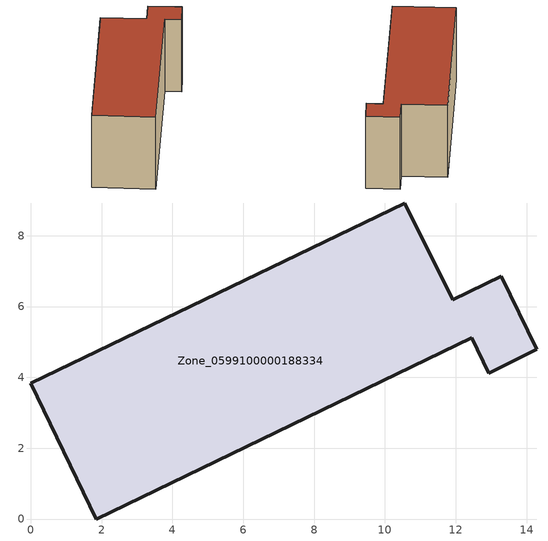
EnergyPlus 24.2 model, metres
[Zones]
Zone_0599100000188334
 floor ground (C_G): 1.85,0 0,3.83 10.56,8.92 11.92,6.18 13.29,6.85 14.29,4.79 12.93,4.11 12.46,5.11 z0
 wall outside (C_F): 12.93,4.11 14.29,4.79 13.29,6.85 11.92,6.18 10.56,8.92 0,3.83 1.85,0 12.46,5.11 12.93,4.11 z0:5.69
 roof outside (C_R): 1.85,0 12.46,5.11 12.93,4.11 14.29,4.79 13.29,6.85 11.92,6.18 10.56,8.92 0,3.83 z5.69
[BUILDING]
Pand.0599100000188334: North Axis=0; Terrain=City; Loads Convergence Tolerance Value=0.04; Temperature Convergence Tolerance Value=0.4; Solar Distribution=FullExterior; Maximum Number of Warmup Days=25; Minimum Number of Warmup Days=1
[Site:Location]
Rotterdam.The.Hague.AP_ZH_NLD Design_Conditions: Latitude=51.96; Longitude=4.45; Time Zone=1; Elevation=-4.5
[SITE:GROUNDTEMPERATURE:BUILDINGSURFACE]
18, 18, 18, 18, 18, 18, 18, 18, 18, 18, 18, 18
[MATERIAL] Thermal Absorptance=0.9; Solar Absorptance=0.7; Visible Absorptance=0.7
Name | Roughness | Thickness | Conductivity | Density | Specific Heat
G.TI.1946-1964 | MediumSmooth | 0.15 | 1 | 540 | 1210
F.TI.1946-1964 | Rough | 0.3 | 0.857143 | 1920 | 840
R.TI.1946-1964 | MediumRough | 0.2 | 0.277778 | 1500 | 1000
[CONSTRUCTION]
C_G: G.TI.1946-1964
C_F: F.TI.1946-1964
C_R: R.TI.1946-1964
[ZONE]
Zone_0599100000188334: Type=1; Multiplier=1; Ceiling Height=Autocalculate; Volume=Autocalculate; Floor Area=autocalculate; Part of Total Floor Area=Yes
[ZONEINFILTRATION:DESIGNFLOWRATE]
Infil_Zone_0599100000188334: Zone or ZoneList or Space or SpaceList=Zone_0599100000188334; Schedule=AlwaysOn; Design Flow Rate Calculation Method=Flow/Area; Flow Rate per Floor Area=0.003; Constant Term Coefficient=1; Temperature Term Coefficient=0; Velocity Term Coefficient=0; Velocity Squared Term Coefficient=0
[HVACTEMPLATE:ZONE:IDEALLOADSAIRSYSTEM]
Zone_0599100000188334: Maximum Heating Supply Air Temperature=50; Minimum Cooling Supply Air Temperature=13; Maximum Heating Supply Air Humidity Ratio=0.0156; Minimum Cooling Supply Air Humidity Ratio=0.0077; Heating Limit=NoLimit; Cooling Limit=NoLimit; Dehumidification Control Type=ConstantSensibleHeatRatio; Cooling Sensible Heat Ratio=0.7; Dehumidification Setpoint=60; Humidification Control Type=None; Humidification Setpoint=30; Outdoor Air Method=None; Outdoor Air Flow Rate per Person=0.00944; Outdoor Air Flow Rate per Zone Floor Area=0; Outdoor Air Flow Rate per Zone=0; Demand Controlled Ventilation Type=None; Outdoor Air Economizer Type=NoEconomizer; Heat Recovery Type=None; Sensible Heat Recovery Effectiveness=0.7; Latent Heat Recovery Effectiveness=0.65
[ZONECONTROL:THERMOSTAT]
ThermostatControl_Zone_0599100000188334: Zone or ZoneList=Zone_0599100000188334; Control Type Schedule=DualSetpointControlType; Control 1=Thermostat_Zone_0599100000188334; Temperature Difference Between Cutout And Setpoint=0
[THERMOSTATSETPOINT:DUALSETPOINT]
Thermostat_Zone_0599100000188334: Heating Setpoint Temperature Schedule=HeatingSetpoint_Zone_0599100000188334; Cooling Setpoint Temperature Schedule=CoolingSetpoint_Zone_0599100000188334
[SCHEDULE:COMPACT]
HeatingSetpoint_Zone_0599100000188334: Through: 12/31, For: AllDays, Until: 24:00, 21
CoolingSetpoint_Zone_0599100000188334: Through: 12/31, For: AllDays, Until: 24:00, 24
DualSetpointControlType: Through: 12/31, For: AllDays, Until: 24:00, 4
AlwaysOn: Through: 12/31, For: AllDays, Until: 24:00, 1
